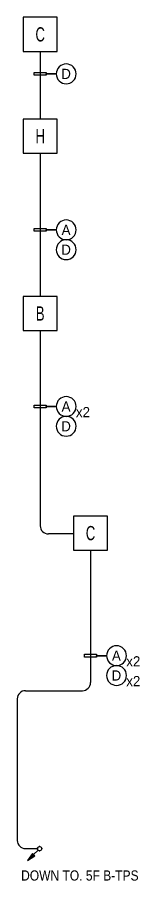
# Model space of a CAD drawing. Header units: millimetres. Extents: x 88230 to 502050, y -351975 to 882900.
# Drawn here: x 272509 to 277007, y 741567 to 773395 of the extents above; entities that cross this region are included whole.
import ezdxf
from ezdxf.enums import TextEntityAlignment as Align

# ---------------------------------------------------------------- set-up
doc = ezdxf.new("R2010")
doc.units = ezdxf.units.MM
doc.header["$LTSCALE"] = 150
for name, color, linetype in [('-----20 General Symbol', 3, 'Continuous'), ('-----29 Indicator', 1, 'Continuous'), ('-----30 Text', 2, 'Continuous'), ('4', 4, 'Continuous')]:
    doc.layers.add(name, color=color, linetype=linetype)
doc.styles.add('ELEC', font='')
doc.styles.get('ELEC').set_extended_font_data('Dotum')

# ---------------------------------------------------------------- blocks, each defined once
blk = doc.blocks.new('O01')
blk.add_hatch(color=256).paths.add_polyline_path([(-149, -218), (-218, -149), (-368, -368)])
blk.add_line((-46, -46), (-184, -184))
blk.add_lwpolyline([(-368, -368), (-149, -218), (-218, -149), (-368, -368)])
blk.add_circle((0, 0), 65)
for p in [(-65, 0), (-65, 0), (0, 65), (0, 65), (65, 0), (65, 0), (0, -65), (0, -65)]:
    blk.add_point(p)
blk = doc.blocks.new('GOK_C')
at = {"layer": '-----20 General Symbol', "color": 1}
blk.add_lwpolyline([(114698, -205929), (115958, -205929), (115958, -204669), (114698, -204669)], close=True, dxfattribs=at)
at = {"layer": '-----20 General Symbol', "color": 3, "style": 'ELEC', "width": 0.7}
blk.add_text('C', height=525, dxfattribs=at).set_placement((115328, -205299), align=Align.MIDDLE_CENTER)
blk = doc.blocks.new('GOK_H')
at = {"layer": '-----20 General Symbol', "color": 1}
blk.add_lwpolyline([(139470, -259730), (140730, -259730), (140730, -258470), (139470, -258470)], close=True, dxfattribs=at)
at = {"layer": '-----20 General Symbol', "color": 3, "style": 'ELEC', "width": 0.7}
blk.add_text('H', height=525, dxfattribs=at).set_placement((140100, -259100), align=Align.MIDDLE_CENTER)
blk = doc.blocks.new('GOK_B')
at = {"layer": '-----20 General Symbol', "color": 1}
blk.add_lwpolyline([(272950, 41850), (274750, 41850), (274750, 43650), (272950, 43650)], close=True, dxfattribs=at)
at = {"layer": '-----20 General Symbol', "color": 3, "style": 'ELEC', "width": 0.7}
blk.add_text('B', height=750, dxfattribs=at).set_placement((273850, 42750), align=Align.MIDDLE_CENTER)

msp = doc.modelspace()

# ---------------------------------------------------------------- linework, layer by layer
at = {"layer": '-----29 Indicator', "color": 1}
for points in [[(273941, 771308), (273568, 771308), (273568, 771257), (273132, 771257), (273132, 771359), (273568, 771359), (273568, 771282), (273568, 771308), (273941, 771308, 0.414214), (274306, 770943, 0.414214), (274670, 771308, 0.414214), (274306, 771673, 0.414214), (273941, 771308, 0.151042)], [(273941, 765558), (273568, 765558), (273568, 765507), (273132, 765507), (273132, 765609), (273568, 765609), (273568, 765532), (273568, 765558), (273941, 765558, 0.414214), (274306, 765193, 0.414214), (274670, 765558, 0.414214), (274306, 765923, 0.414214), (273941, 765558, 0.151042)], [(273941, 759048), (273568, 759048), (273568, 758997), (273132, 758997), (273132, 759099), (273568, 759099), (273568, 759022), (273568, 759048), (273941, 759048, 0.414214), (274306, 758683, 0.414214), (274670, 759048, 0.414214), (274306, 759413, 0.414214), (273941, 759048, 0.151042)], [(275791, 749862), (275418, 749862), (275418, 749811), (274982, 749811), (274982, 749913), (275418, 749913), (275418, 749836), (275418, 749862), (275791, 749862, 0.414214), (276156, 749497, 0.414214), (276520, 749862, 0.414214), (276156, 750227, 0.414214), (275791, 749862, 0.151042)]]:
    msp.add_lwpolyline(points, format="xyb", dxfattribs=at)
for centre, start, end in [((274306, 764828), 90, 180), ((274306, 764828), 0, 90), ((274306, 764828), 180, 270), ((274306, 764828), 270, 0), ((274306, 758318), 90, 180), ((274306, 758318), 0, 90), ((274306, 758318), 180, 270), ((274306, 758318), 270, 0), ((276156, 749132), 90, 180), ((276156, 749132), 0, 90), ((276156, 749132), 180, 270), ((276156, 749132), 270, 0)]:
    msp.add_arc(centre, 365, start, end, dxfattribs=at)
at = {"layer": '4'}
for p, q in [((273350, 772135), (273350, 769645)), ((273350, 768385), (273350, 763105)), ((273350, 761845), (273350, 754650)), ((274570, 754350), (273650, 754350)), ((275200, 753750), (275200, 748872)), ((272809, 748572), (274900, 748572)), ((272509, 748272), (272509, 743450)), ((272509, 743450), (272509, 743050)), ((272809, 742750), (273250, 742750))]:
    msp.add_line(p, q, dxfattribs=at)
for centre, start, end in [((273650, 754650), 180, 270), ((274900, 748872), 270, 0), ((272809, 748272), 90, 180), ((272809, 743050), 180, 270)]:
    msp.add_arc(centre, 300, start, end, dxfattribs=at)

# ---------------------------------------------------------------- block references
at = {"layer": '-----20 General Symbol'}
for name, p in [('GOK_C', (158022, 978064)), ('GOK_H', (133250, 1028115)), ('GOK_C', (159872, 959679))]:
    msp.add_blockref(name, p, dxfattribs=at)
for name, p, xscale, yscale, zscale in [('GOK_B', (81655, 732550), 0.6999999999970896, 0.6999999999970896, 0.6999999999970896), ('O01', (273328, 742750), 1.199999999953434, 1.199999999953434, 1.199999999953434)]:
    msp.add_blockref(name, p, dxfattribs=dict(at, xscale=xscale, yscale=yscale, zscale=zscale))

# ---------------------------------------------------------------- texts
at = {"layer": '-----30 Text', "style": 'ELEC'}
for s, p in [('D', (274301, 771308)), ('A', (274301, 765558)), ('D', (274301, 764828)), ('A', (274301, 759048)), ('D', (274301, 758318)), ('A', (276151, 749862)), ('D', (276151, 749132))]:
    msp.add_text(s, height=375, dxfattribs=at).set_placement(p, align=Align.MIDDLE)
for p in [(274663, 758653), (276513, 749467), (276513, 748737)]:
    msp.add_text('x2', height=375, dxfattribs=at).set_placement(p)
at = {"style": 'ELEC', "width": 0.9}
msp.add_text('DOWN TO. 5F B-TPS', height=375, dxfattribs=at).set_placement((274808, 741760), align=Align.MIDDLE)

doc.saveas('drawing.dxf')
